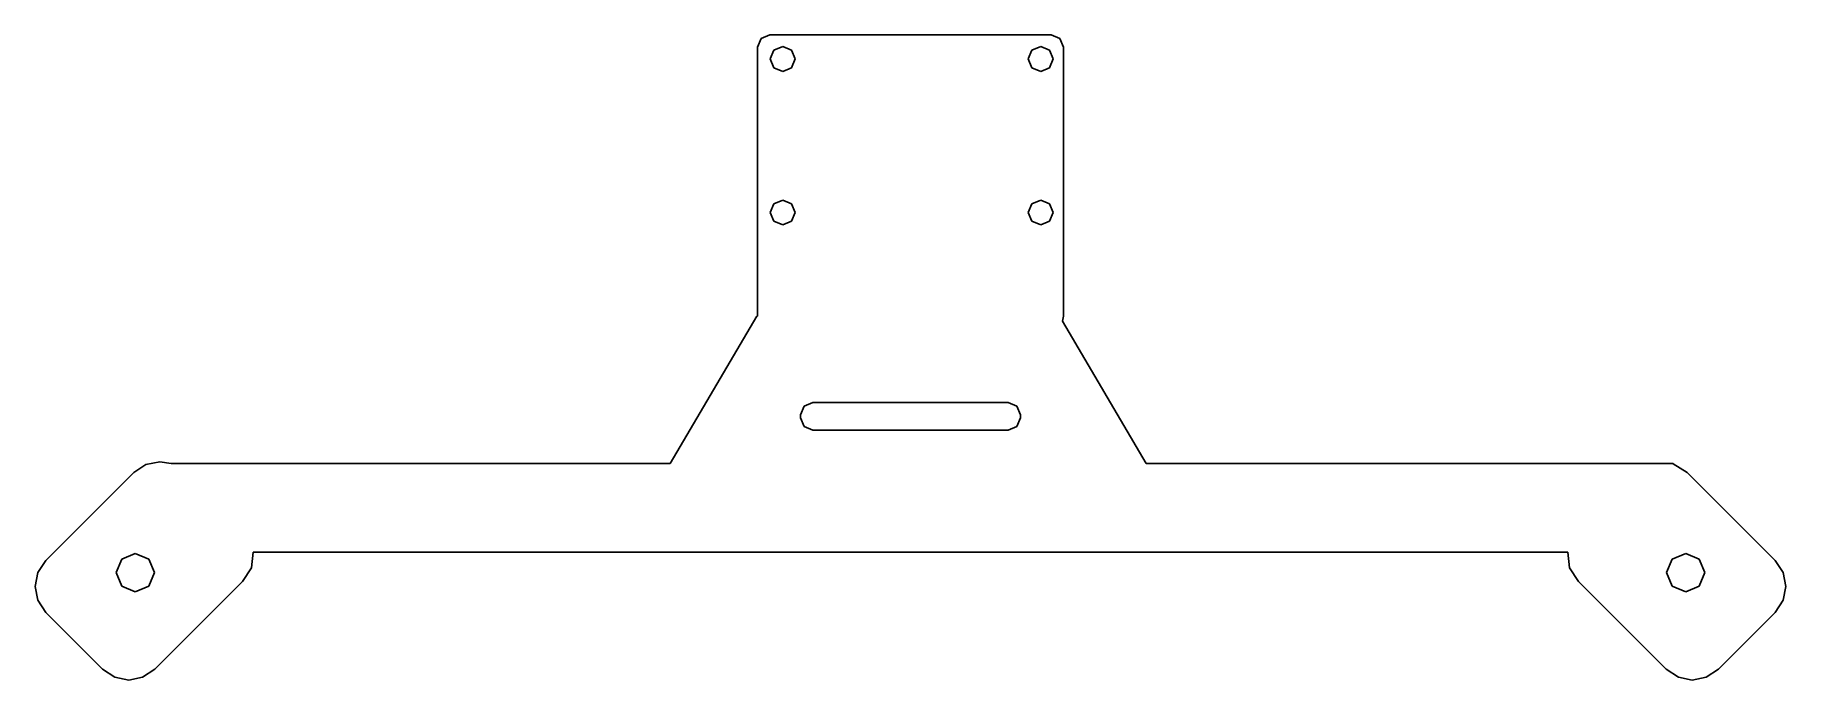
# Model space of a CAD drawing. Extents: x 0 to 143, y 0 to 53.
import ezdxf

# ---------------------------------------------------------------- set-up
doc = ezdxf.new("R2010")
doc.units = 0
doc.layers.add('Layer_1', color=7, linetype='CONTINUOUS')

msp = doc.modelspace()

# ---------------------------------------------------------------- linework, layer by layer
at = {"layer": 'Layer_1', "color": 1}
for p, q in [((59.151861, 52.307855), (58.85966, 51.600152)), ((58.85966, 51.600152), (58.85966, 29.689344)), ((59.859565, 52.600057), (59.151861, 52.307855)), ((59.859565, 52.600049), (59.859565, 52.600057)), ((82.770828, 52.600049), (59.859565, 52.600049)), ((59.905649, 50.644692), (60.201339, 51.358547)), ((60.201339, 51.358547), (60.915197, 51.65424)), ((60.915197, 51.65424), (61.629056, 51.35855)), ((61.629056, 51.35855), (61.924748, 50.644692)), ((80.905646, 50.644692), (81.201336, 51.35855)), ((81.201336, 51.35855), (81.915198, 51.65424)), ((81.915198, 51.65424), (82.629056, 51.35855)), ((82.629056, 51.35855), (82.924749, 50.644692)), ((83.478528, 52.307847), (82.770828, 52.600049)), ((83.770732, 51.600144), (83.478528, 52.307847)), ((83.770732, 29.689336), (83.770732, 51.600144)), ((60.201336, 49.93083), (59.905649, 50.644692)), ((60.915197, 49.63514), (60.201336, 49.93083)), ((61.629056, 49.93083), (60.915197, 49.63514)), ((61.924748, 50.644692), (61.629056, 49.93083)), ((61.924748, 50.644692), (61.924748, 50.644692)), ((81.201336, 49.93083), (80.905646, 50.644692)), ((81.915198, 49.63514), (81.201336, 49.93083)), ((82.629056, 49.93083), (81.915198, 49.63514)), ((82.924749, 50.644692), (82.629056, 49.93083)), ((82.924749, 50.644692), (82.924749, 50.644692)), ((59.905649, 38.144691), (60.201339, 38.85855)), ((60.201339, 38.85855), (60.915197, 39.15424)), ((60.915197, 39.15424), (61.629056, 38.85855)), ((61.629056, 38.85855), (61.924748, 38.144691)), ((80.905646, 38.144691), (81.201336, 38.85855)), ((81.201336, 38.85855), (81.915198, 39.15424)), ((81.915198, 39.15424), (82.629056, 38.85855)), ((82.629056, 38.85855), (82.924749, 38.144691)), ((60.201336, 37.430833), (59.905649, 38.144691)), ((60.915197, 37.13514), (60.201336, 37.430833)), ((61.629056, 37.43083), (60.915197, 37.13514)), ((61.924748, 38.144691), (61.629056, 37.43083)), ((61.924748, 38.144691), (61.924748, 38.144691)), ((81.201336, 37.43083), (80.905646, 38.144691)), ((81.915198, 37.13514), (81.201336, 37.43083)), ((82.629056, 37.43083), (81.915198, 37.13514)), ((82.924749, 38.144691), (82.629056, 37.43083)), ((82.924749, 38.144691), (82.924749, 38.144691)), ((58.800681, 29.689344), (51.741818, 17.681672)), ((58.85966, 29.68878), (58.800681, 29.689344)), ((58.85966, 29.689344), (58.85966, 29.68878)), ((83.67868, 29.273171), (83.770732, 29.689336)), ((90.492253, 17.681664), (83.67868, 29.273171)), ((62.367448, 21.663718), (62.659697, 22.371469)), ((62.367448, 21.415701), (62.367448, 21.663718)), ((62.659697, 20.70795), (62.367448, 21.415701)), ((62.659697, 22.371469), (63.367449, 22.663719)), ((63.367449, 22.663719), (79.262938, 22.663719)), ((63.367449, 22.663719), (63.367449, 22.663719)), ((79.262938, 22.663719), (79.970686, 22.371469)), ((79.970686, 22.371469), (80.262939, 21.663718)), ((80.262939, 21.415701), (79.970686, 20.70795)), ((80.262939, 21.663718), (80.262939, 21.415701)), ((63.367449, 20.4157), (62.659697, 20.70795)), ((79.262938, 20.4157), (63.367449, 20.4157)), ((79.970686, 20.70795), (79.262938, 20.4157)), ((9.082469, 17.614565), (8.088874, 16.953516)), ((10.210503, 17.83491), (9.082469, 17.614565)), ((11.147017, 17.681672), (10.210503, 17.83491)), ((51.741818, 17.681672), (11.147017, 17.681672)), ((131.483377, 17.681664), (90.492253, 17.681664)), ((133.356406, 17.681664), (131.483377, 17.681664)), ((133.39885, 17.681664), (133.356406, 17.681664)), ((133.39885, 17.666791), (133.39885, 17.681664)), ((134.54152, 16.953516), (133.39885, 17.666791)), ((8.088874, 16.953516), (0.934651, 9.799293)), ((141.695743, 9.799293), (134.54152, 16.953516)), ((7.110303, 9.904252), (8.215166, 10.361903)), ((8.215166, 10.361903), (9.320029, 9.904252)), ((17.660764, 9.204848), (17.822784, 10.46847)), ((17.822784, 10.46847), (124.807607, 10.46847)), ((124.807607, 10.46847), (124.969628, 9.204848)), ((133.310362, 9.904252), (134.415225, 10.361903)), ((134.415225, 10.361903), (135.520086, 9.904252)), ((0.273595, 8.805843), (0.053243, 7.677942)), ((0.934651, 9.799293), (0.273595, 8.805843)), ((6.652654, 8.799408), (7.110303, 9.904252)), ((7.110303, 7.694536), (6.652654, 8.799408)), ((9.320029, 9.904252), (9.777678, 8.799408)), ((9.777678, 8.799408), (9.320029, 7.694536)), ((9.777678, 8.799408), (9.777678, 8.799408)), ((16.95352, 8.088885), (17.660764, 9.204848)), ((124.969628, 9.204848), (125.676874, 8.088885)), ((132.852713, 8.799408), (133.310362, 9.904252)), ((133.310362, 7.694536), (132.852713, 8.799408)), ((135.520086, 9.904252), (135.977737, 8.799408)), ((135.977737, 8.799408), (135.520086, 7.694536)), ((135.977737, 8.799408), (135.977737, 8.799408)), ((142.356798, 8.805843), (141.695743, 9.799293)), ((142.577148, 7.677942), (142.356798, 8.805843)), ((0.053243, 7.677942), (0.273595, 6.55004)), ((8.215166, 7.236885), (7.110303, 7.694536)), ((9.320029, 7.694536), (8.215166, 7.236885)), ((9.798743, 0.934665), (16.95352, 8.088885)), ((125.676874, 8.088885), (132.831098, 0.934665)), ((134.415225, 7.236885), (133.310362, 7.694536)), ((135.520086, 7.694536), (134.415225, 7.236885)), ((142.356798, 6.55004), (142.577148, 7.677942)), ((0.273595, 6.55004), (0.934651, 5.55659)), ((141.695743, 5.55659), (142.356798, 6.55004)), ((0.934651, 5.55659), (5.556591, 0.934665)), ((137.073801, 0.934665), (141.695743, 5.55659)), ((5.556591, 0.934665), (6.549956, 0.273588)), ((6.549956, 0.273588), (7.677668, 0.053257)), ((7.677668, 0.053257), (8.805379, 0.273588)), ((8.805379, 0.273588), (9.798743, 0.934665)), ((132.831098, 0.934665), (133.824548, 0.273588)), ((133.824548, 0.273588), (134.952449, 0.053257)), ((134.952449, 0.053257), (136.08035, 0.273588)), ((136.08035, 0.273588), (137.073801, 0.934665))]:
    msp.add_line(p, q, dxfattribs=at)

doc.saveas('drawing.dxf')
